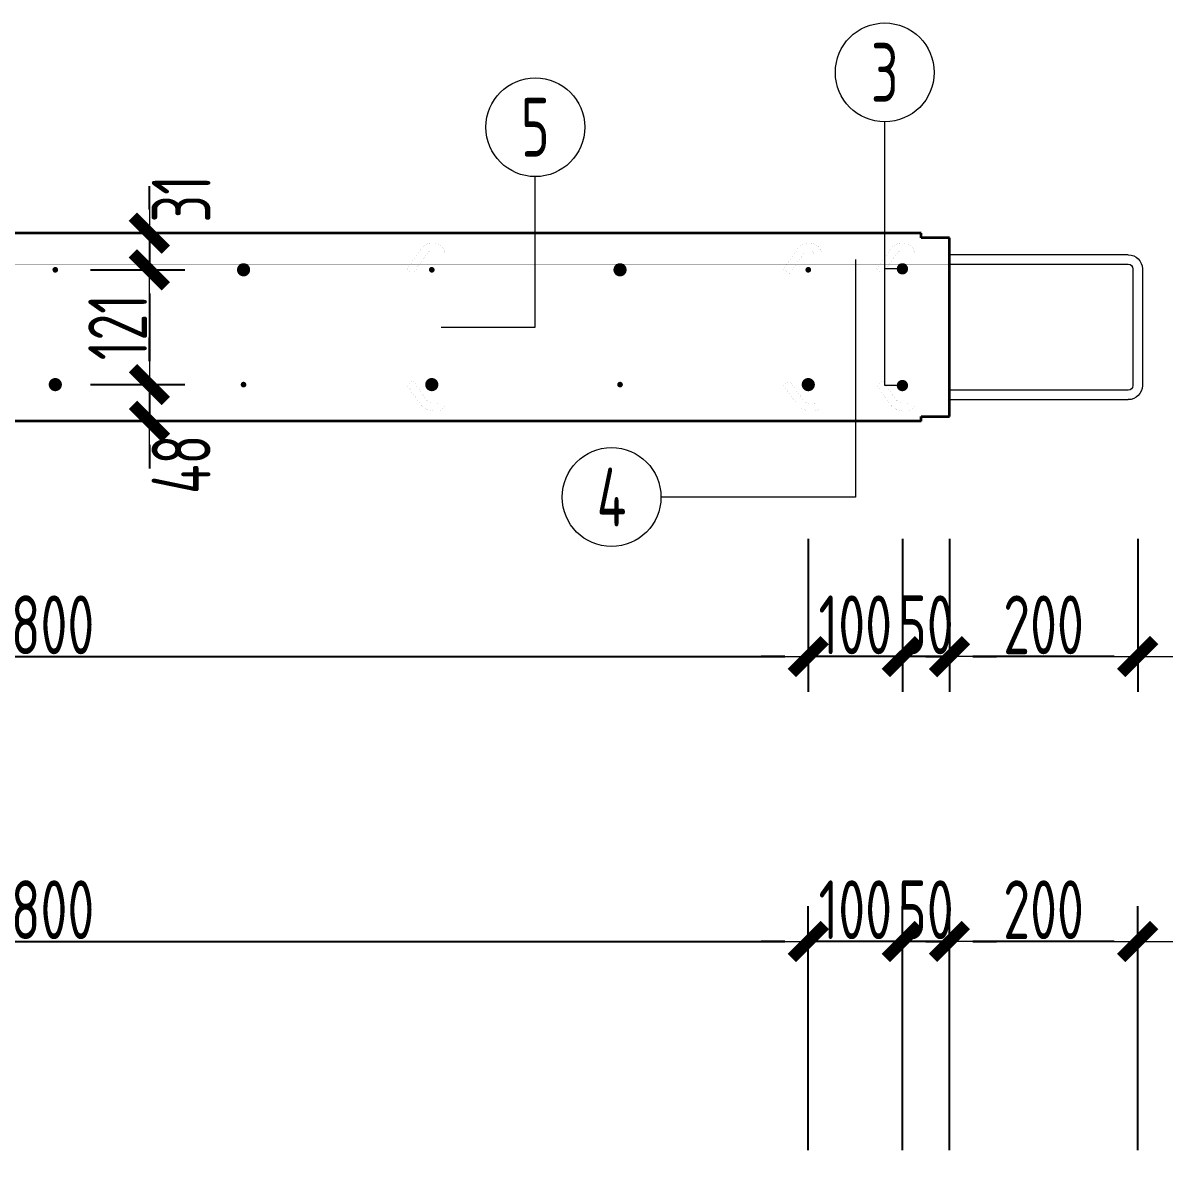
# Model space of a CAD drawing. Extents: x -85320 to 1679916, y -1321939 to 627.
# Drawn here: x 1216631 to 1221519, y -1155770 to -1150916 of the extents above; entities that cross this region are included whole.
import ezdxf
from ezdxf.enums import TextEntityAlignment as Align

# ---------------------------------------------------------------- set-up
doc = ezdxf.new("R2010")
doc.units = 0
doc.header["$LTSCALE"] = 1000
for name, color, linetype, lineweight in [('直线', 7, 'Continuous', 18), ('预制墙墙身水平筋', 130, 'Continuous', 18), ('预制墙墙身纵向受力筋', 1, 'Continuous', 18), ('预制墙墙身纵向非受力筋', 94, 'Continuous', 18), ('预制墙墙身附加筋', 94, 'Continuous', 18), ('预制墙拉筋', 130, 'Continuous', 18), ('预制墙详图标注', 3, 'Continuous', 18), ('预制墙详图轮廓', 3, 'Continuous', 35)]:
    doc.layers.add(name, color=color, linetype=linetype, lineweight=lineweight)
doc.styles.add('样式 1', font='yjkeng.shx', dxfattribs={"width": 0.7, "bigfont": 'yjkchn.shx'})
doc.dimstyles.new('盈建科结构', dxfattribs={"dimscale": 100, "dimtxt": 2.5, "dimasz": 1, "dimexe": 1.5, "dimexo": 0.625, "dimgap": 0.1, "dimtad": 1, "dimdec": 0, "dimrnd": 1, "dimzin": 0, "dimdsep": 46, "dimtxsty": '样式 1', "dimblk": '_yjkbk', "dimblk1": 'ARCHTICK', "dimblk2": 'ARCHTICK', "dimcen": 0.09, "dimadec": 0, "dimazin": 0, "dimtfac": 1, "dimtdec": 4, "dimtix": 1, "dimtmove": 2, "dimatfit": 3, "dimfxl": 1, "dimtolj": 1, "dimtzin": 0, "dimarcsym": 0})

# ---------------------------------------------------------------- blocks, each defined once
blk = doc.blocks.new('_yjkbk')
blk.add_line((-1, 0), (1.5, 0))
blk.add_lwpolyline([(-0.7, -0.7, 0.5, 0.5, 0), (0.7, 0.7, 0.5, 0.5, 0)], format="xyseb")
blk = doc.blocks.new('*D4641')
at = {"layer": 'Defpoints', "color": 0, "transparency": 16777216}
for p in [(1220568.7, -1154820.4), (1220568.7, -1155770.4), (1221368.7, -1155770.4)]:
    blk.add_point(p, dxfattribs=at)
at = {"layer": '预制墙详图标注', "color": 0, "lineweight": -2, "transparency": 16777216}
for p, q in [((1220568.7, -1155707.9), (1220568.7, -1154670.4)), ((1221368.7, -1155707.9), (1221368.7, -1154670.4)), ((1221268.7, -1154820.4), (1220668.7, -1154820.4))]:
    blk.add_line(p, q, dxfattribs=at)
at = {"layer": '预制墙详图标注', "color": 0, "lineweight": -2, "transparency": 16777216, "xscale": 100, "yscale": 100, "zscale": 100, "rotation": 180}
blk.add_blockref('_yjkbk', (1220568.7, -1154820.4), dxfattribs=at)
at = {"layer": '预制墙详图标注', "color": 0, "lineweight": -2, "transparency": 16777216, "xscale": 100, "yscale": 100, "zscale": 100}
blk.add_blockref('_yjkbk', (1221368.7, -1154820.4), dxfattribs=at)
at = {"layer": '预制墙详图标注', "color": 0, "transparency": 16777216, "insert": (1220968.7, -1154810.4), "char_height": 250, "attachment_point": 8, "style": '样式 1'}
blk.add_mtext('\\A1;200', dxfattribs=at)
blk = doc.blocks.new('_ArchTick')
at = {"color": 0, "linetype": 'ByBlock', "const_width": 0.4}
blk.add_lwpolyline([(-0.5, -0.5), (0.5, 0.5)], dxfattribs=at)
blk = doc.blocks.new('*D4642')
at = {"layer": 'Defpoints', "color": 0, "transparency": 16777216}
for p in [(1220368.7, -1154820.4), (1220368.7, -1155770.4), (1220568.7, -1155770.4)]:
    blk.add_point(p, dxfattribs=at)
at = {"layer": '预制墙详图标注', "color": 0, "lineweight": -2, "transparency": 16777216}
for p, q in [((1220368.7, -1155707.9), (1220368.7, -1154670.4)), ((1220568.7, -1155707.9), (1220568.7, -1154670.4)), ((1220268.7, -1154820.4), (1220168.7, -1154820.4)), ((1220568.7, -1154820.4), (1220368.7, -1154820.4)), ((1220668.7, -1154820.4), (1220768.7, -1154820.4))]:
    blk.add_line(p, q, dxfattribs=at)
at = {"layer": '预制墙详图标注', "color": 0, "lineweight": -2, "transparency": 16777216, "xscale": 100, "yscale": 100, "zscale": 100}
blk.add_blockref('_yjkbk', (1220368.7, -1154820.4), dxfattribs=at)
at = {"layer": '预制墙详图标注', "color": 0, "lineweight": -2, "transparency": 16777216, "xscale": 100, "yscale": 100, "zscale": 100, "rotation": 180}
blk.add_blockref('_yjkbk', (1220568.7, -1154820.4), dxfattribs=at)
at = {"layer": '预制墙详图标注', "color": 0, "transparency": 16777216, "insert": (1220468.7, -1154810.4), "char_height": 250, "attachment_point": 8, "style": '样式 1'}
blk.add_mtext('\\A1;50', dxfattribs=at)
blk = doc.blocks.new('*D4643')
at = {"layer": 'Defpoints', "color": 0, "transparency": 16777216}
for p in [(1219968.7, -1154820.4), (1219968.7, -1155770.4), (1220368.7, -1155770.4)]:
    blk.add_point(p, dxfattribs=at)
at = {"layer": '预制墙详图标注', "color": 0, "lineweight": -2, "transparency": 16777216}
for p, q in [((1219968.7, -1155707.9), (1219968.7, -1154670.4)), ((1220368.7, -1155707.9), (1220368.7, -1154670.4)), ((1219868.7, -1154820.4), (1219768.7, -1154820.4)), ((1220368.7, -1154820.4), (1219968.7, -1154820.4)), ((1220468.7, -1154820.4), (1220568.7, -1154820.4))]:
    blk.add_line(p, q, dxfattribs=at)
at = {"layer": '预制墙详图标注', "color": 0, "lineweight": -2, "transparency": 16777216, "xscale": 100, "yscale": 100, "zscale": 100}
blk.add_blockref('_yjkbk', (1219968.7, -1154820.4), dxfattribs=at)
at = {"layer": '预制墙详图标注', "color": 0, "lineweight": -2, "transparency": 16777216, "xscale": 100, "yscale": 100, "zscale": 100, "rotation": 180}
blk.add_blockref('_yjkbk', (1220368.7, -1154820.4), dxfattribs=at)
at = {"layer": '预制墙详图标注', "color": 0, "transparency": 16777216, "insert": (1220168.7, -1154810.4), "char_height": 250, "attachment_point": 8, "style": '样式 1'}
blk.add_mtext('\\A1;100', dxfattribs=at)
blk = doc.blocks.new('*D4644')
at = {"layer": 'Defpoints', "color": 0, "transparency": 16777216}
for p in [(1219968.7, -1154820.4), (1212768.7, -1155770.4), (1219968.7, -1155770.4)]:
    blk.add_point(p, dxfattribs=at)
at = {"layer": '预制墙详图标注', "color": 0, "lineweight": -2, "transparency": 16777216}
for p, q in [((1212768.7, -1155707.9), (1212768.7, -1154670.4)), ((1219968.7, -1155707.9), (1219968.7, -1154670.4)), ((1212868.7, -1154820.4), (1219868.7, -1154820.4))]:
    blk.add_line(p, q, dxfattribs=at)
at = {"layer": '预制墙详图标注', "color": 0, "lineweight": -2, "transparency": 16777216, "xscale": 100, "yscale": 100, "zscale": 100, "rotation": 180}
blk.add_blockref('_yjkbk', (1212768.7, -1154820.4), dxfattribs=at)
at = {"layer": '预制墙详图标注', "color": 0, "lineweight": -2, "transparency": 16777216, "xscale": 100, "yscale": 100, "zscale": 100}
blk.add_blockref('_yjkbk', (1219968.7, -1154820.4), dxfattribs=at)
at = {"layer": '预制墙详图标注', "color": 0, "transparency": 16777216, "insert": (1216368.7, -1154810.4), "char_height": 250, "attachment_point": 8, "style": '样式 1'}
blk.add_mtext('\\A1;9×200=1800', dxfattribs=at)
blk = doc.blocks.new('*D4654')
at = {"layer": 'Defpoints', "color": 0, "transparency": 16777216}
for p in [(1220568.7, -1153109.4), (1221368.7, -1153109.4), (1220568.7, -1153609.4)]:
    blk.add_point(p, dxfattribs=at)
at = {"layer": '预制墙详图标注', "color": 0, "lineweight": -2, "transparency": 16777216}
for p, q in [((1220568.7, -1153109.4), (1220568.7, -1153759.4)), ((1221368.7, -1153109.4), (1221368.7, -1153759.4)), ((1221268.7, -1153609.4), (1220668.7, -1153609.4))]:
    blk.add_line(p, q, dxfattribs=at)
at = {"layer": '预制墙详图标注', "color": 0, "lineweight": -2, "transparency": 16777216, "xscale": 100, "yscale": 100, "zscale": 100, "rotation": 180}
blk.add_blockref('_yjkbk', (1220568.7, -1153609.4), dxfattribs=at)
at = {"layer": '预制墙详图标注', "color": 0, "lineweight": -2, "transparency": 16777216, "xscale": 100, "yscale": 100, "zscale": 100}
blk.add_blockref('_yjkbk', (1221368.7, -1153609.4), dxfattribs=at)
at = {"layer": '预制墙详图标注', "color": 0, "transparency": 16777216, "insert": (1220968.7, -1153599.4), "char_height": 250, "attachment_point": 8, "style": '样式 1'}
blk.add_mtext('\\A1;200', dxfattribs=at)
blk = doc.blocks.new('*D4655')
at = {"layer": 'Defpoints', "color": 0, "transparency": 16777216}
for p in [(1220368.7, -1153109.4), (1220568.7, -1153109.4), (1220368.7, -1153609.4)]:
    blk.add_point(p, dxfattribs=at)
at = {"layer": '预制墙详图标注', "color": 0, "lineweight": -2, "transparency": 16777216}
for p, q in [((1220368.7, -1153109.4), (1220368.7, -1153759.4)), ((1220568.7, -1153109.4), (1220568.7, -1153759.4)), ((1220268.7, -1153609.4), (1220168.7, -1153609.4)), ((1220568.7, -1153609.4), (1220368.7, -1153609.4)), ((1220668.7, -1153609.4), (1220768.7, -1153609.4))]:
    blk.add_line(p, q, dxfattribs=at)
at = {"layer": '预制墙详图标注', "color": 0, "lineweight": -2, "transparency": 16777216, "xscale": 100, "yscale": 100, "zscale": 100}
blk.add_blockref('_yjkbk', (1220368.7, -1153609.4), dxfattribs=at)
at = {"layer": '预制墙详图标注', "color": 0, "lineweight": -2, "transparency": 16777216, "xscale": 100, "yscale": 100, "zscale": 100, "rotation": 180}
blk.add_blockref('_yjkbk', (1220568.7, -1153609.4), dxfattribs=at)
at = {"layer": '预制墙详图标注', "color": 0, "transparency": 16777216, "insert": (1220468.7, -1153599.4), "char_height": 250, "attachment_point": 8, "style": '样式 1'}
blk.add_mtext('\\A1;50', dxfattribs=at)
blk = doc.blocks.new('*D4656')
at = {"layer": 'Defpoints', "color": 0, "transparency": 16777216}
for p in [(1219968.7, -1153109.4), (1220368.7, -1153109.4), (1219968.7, -1153609.4)]:
    blk.add_point(p, dxfattribs=at)
at = {"layer": '预制墙详图标注', "color": 0, "lineweight": -2, "transparency": 16777216}
for p, q in [((1219968.7, -1153109.4), (1219968.7, -1153759.4)), ((1220368.7, -1153109.4), (1220368.7, -1153759.4)), ((1219868.7, -1153609.4), (1219768.7, -1153609.4)), ((1220368.7, -1153609.4), (1219968.7, -1153609.4)), ((1220468.7, -1153609.4), (1220568.7, -1153609.4))]:
    blk.add_line(p, q, dxfattribs=at)
at = {"layer": '预制墙详图标注', "color": 0, "lineweight": -2, "transparency": 16777216, "xscale": 100, "yscale": 100, "zscale": 100}
blk.add_blockref('_yjkbk', (1219968.7, -1153609.4), dxfattribs=at)
at = {"layer": '预制墙详图标注', "color": 0, "lineweight": -2, "transparency": 16777216, "xscale": 100, "yscale": 100, "zscale": 100, "rotation": 180}
blk.add_blockref('_yjkbk', (1220368.7, -1153609.4), dxfattribs=at)
at = {"layer": '预制墙详图标注', "color": 0, "transparency": 16777216, "insert": (1220168.7, -1153599.4), "char_height": 250, "attachment_point": 8, "style": '样式 1'}
blk.add_mtext('\\A1;100', dxfattribs=at)
blk = doc.blocks.new('*D4657')
at = {"layer": 'Defpoints', "color": 0, "transparency": 16777216}
for p in [(1212768.7, -1153109.4), (1219968.7, -1153109.4), (1219968.7, -1153609.4)]:
    blk.add_point(p, dxfattribs=at)
at = {"layer": '预制墙详图标注', "color": 0, "lineweight": -2, "transparency": 16777216}
for p, q in [((1212768.7, -1153171.9), (1212768.7, -1153759.4)), ((1219968.7, -1153171.9), (1219968.7, -1153759.4)), ((1212868.7, -1153609.4), (1219868.7, -1153609.4))]:
    blk.add_line(p, q, dxfattribs=at)
at = {"layer": '预制墙详图标注', "color": 0, "lineweight": -2, "transparency": 16777216, "xscale": 100, "yscale": 100, "zscale": 100, "rotation": 180}
blk.add_blockref('_yjkbk', (1212768.7, -1153609.4), dxfattribs=at)
at = {"layer": '预制墙详图标注', "color": 0, "lineweight": -2, "transparency": 16777216, "xscale": 100, "yscale": 100, "zscale": 100}
blk.add_blockref('_yjkbk', (1219968.7, -1153609.4), dxfattribs=at)
at = {"layer": '预制墙详图标注', "color": 0, "transparency": 16777216, "insert": (1216368.7, -1153599.4), "char_height": 250, "attachment_point": 8, "style": '样式 1'}
blk.add_mtext('\\A1;9×200=1800', dxfattribs=at)
blk = doc.blocks.new('*D4705')
at = {"layer": 'Defpoints', "color": 0, "transparency": 16777216}
for p in [(1216918.7, -1152453.4), (1216918.7, -1152609.4), (1217168.7, -1152609.4)]:
    blk.add_point(p, dxfattribs=at)
at = {"layer": '预制墙详图标注', "color": 0, "lineweight": -2, "transparency": 16777216}
for p, q in [((1217168.7, -1152353.4), (1217168.7, -1152253.4)), ((1216918.7, -1152453.4), (1217318.7, -1152453.4)), ((1217168.7, -1152453.4), (1217168.7, -1152609.4)), ((1216918.7, -1152609.4), (1217318.7, -1152609.4)), ((1217168.7, -1152709.4), (1217168.7, -1152809.4))]:
    blk.add_line(p, q, dxfattribs=at)
at = {"layer": '预制墙详图标注', "color": 0, "lineweight": -2, "transparency": 16777216, "xscale": 100, "yscale": 100, "zscale": 100}
for p, rotation in [((1217168.7, -1152453.4), 270), ((1217168.7, -1152609.4), 90)]:
    blk.add_blockref('_yjkbk', p, dxfattribs=dict(at, rotation=rotation))
at = {"layer": '预制墙详图标注', "color": 0, "transparency": 16777216, "insert": (1217428.7, -1152792.5), "char_height": 250, "attachment_point": 8, "rotation": 90, "style": '样式 1'}
blk.add_mtext('\\A1;48', dxfattribs=at)
blk = doc.blocks.new('*D4706')
at = {"layer": 'Defpoints', "color": 0, "transparency": 16777216}
for p in [(1216918.7, -1151965.4), (1216918.7, -1152453.4), (1217168.7, -1152453.4)]:
    blk.add_point(p, dxfattribs=at)
at = {"layer": '预制墙详图标注', "color": 0, "lineweight": -2, "transparency": 16777216}
for p, q in [((1216918.7, -1151965.4), (1217318.7, -1151965.4)), ((1217168.7, -1152065.4), (1217168.7, -1152353.4)), ((1216918.7, -1152453.4), (1217318.7, -1152453.4))]:
    blk.add_line(p, q, dxfattribs=at)
at = {"layer": '预制墙详图标注', "color": 0, "lineweight": -2, "transparency": 16777216, "xscale": 100, "yscale": 100, "zscale": 100}
for p, rotation in [((1217168.7, -1151965.4), 90), ((1217168.7, -1152453.4), 270)]:
    blk.add_blockref('_yjkbk', p, dxfattribs=dict(at, rotation=rotation))
at = {"layer": '预制墙详图标注', "color": 0, "transparency": 16777216, "insert": (1217158.7, -1152209.4), "char_height": 250, "attachment_point": 8, "rotation": 90, "style": '样式 1'}
blk.add_mtext('\\A1;121', dxfattribs=at)
blk = doc.blocks.new('*D4707')
at = {"layer": 'Defpoints', "color": 0, "transparency": 16777216}
for p in [(1216918.7, -1151809.4), (1216918.7, -1151965.4), (1217168.7, -1151965.4)]:
    blk.add_point(p, dxfattribs=at)
at = {"layer": '预制墙详图标注', "color": 0, "lineweight": -2, "transparency": 16777216}
for p, q in [((1217168.7, -1151709.4), (1217168.7, -1151609.4)), ((1216918.7, -1151809.4), (1217318.7, -1151809.4)), ((1217168.7, -1151809.4), (1217168.7, -1151965.4)), ((1216918.7, -1151965.4), (1217318.7, -1151965.4)), ((1217168.7, -1152065.4), (1217168.7, -1152165.4))]:
    blk.add_line(p, q, dxfattribs=at)
at = {"layer": '预制墙详图标注', "color": 0, "lineweight": -2, "transparency": 16777216, "xscale": 100, "yscale": 100, "zscale": 100}
for p, rotation in [((1217168.7, -1151809.4), 270), ((1217168.7, -1151965.4), 90)]:
    blk.add_blockref('_yjkbk', p, dxfattribs=dict(at, rotation=rotation))
at = {"layer": '预制墙详图标注', "color": 0, "transparency": 16777216, "insert": (1217428.7, -1151663.8), "char_height": 250, "attachment_point": 8, "rotation": 90, "style": '样式 1'}
blk.add_mtext('\\A1;31', dxfattribs=at)
blk = doc.blocks.new('闭口左')
at = {"layer": '预制墙墙身水平筋', "lineweight": 18}
for p, q in [((1032954.4, -832442.8), (1033714.4, -832442.8)), ((1032954.4, -832442.8), (1033714.4, -832442.8)), ((1032954.4, -832442.8), (1033714.4, -832442.8)), ((1032954.4, -832442.8), (1033714.4, -832442.8)), ((1032954.4, -832442.8), (1033714.4, -832442.8)), ((1032954.4, -832442.8), (1033714.4, -832442.8)), ((1032954.4, -832442.8), (1033714.4, -832442.8)), ((1032954.4, -832442.8), (1033714.4, -832442.8)), ((1032954.4, -832442.8), (1033714.4, -832442.8)), ((1032954.4, -832442.8), (1033714.4, -832442.8)), ((1032954.4, -832442.8), (1033714.4, -832442.8)), ((1032954.4, -832442.8), (1033714.4, -832442.8)), ((1032954.4, -832442.8), (1033714.4, -832442.8)), ((1032954.4, -832442.8), (1033714.4, -832442.8)), ((1032954.4, -832442.8), (1033714.4, -832442.8)), ((1033714.4, -832482.8), (1032954.4, -832482.8)), ((1033714.4, -832482.8), (1032954.4, -832482.8)), ((1033714.4, -832482.8), (1032954.4, -832482.8)), ((1033714.4, -832482.8), (1032954.4, -832482.8)), ((1033714.4, -832482.8), (1032954.4, -832482.8)), ((1033714.4, -832482.8), (1032954.4, -832482.8)), ((1033714.4, -832482.8), (1032954.4, -832482.8)), ((1033714.4, -832482.8), (1032954.4, -832482.8)), ((1033714.4, -832482.8), (1032954.4, -832482.8)), ((1033714.4, -832482.8), (1032954.4, -832482.8)), ((1033714.4, -832482.8), (1032954.4, -832482.8)), ((1033714.4, -832482.8), (1032954.4, -832482.8)), ((1033714.4, -832482.8), (1032954.4, -832482.8)), ((1033714.4, -832482.8), (1032954.4, -832482.8)), ((1033714.4, -832482.8), (1032954.4, -832482.8)), ((1032954.4, -833018.8), (1033714.4, -833018.8)), ((1033714.4, -833058.8), (1032954.4, -833058.8))]:
    blk.add_line(p, q, dxfattribs=at)
at = {"layer": '预制墙墙身水平筋', "color": 4}
for p, q in [((1032894.4, -832502.8), (1032894.4, -832998.8)), ((1032934.4, -832502.8), (1032934.4, -832998.8))]:
    blk.add_line(p, q, dxfattribs=at)
at = {"layer": '预制墙墙身水平筋', "lineweight": 18}
for centre, radius, start, end in [((1032954.4, -832502.8), 60, 90, 180), ((1032954.4, -832502.8), 60, 90, 180), ((1032954.4, -832502.8), 60, 90, 180), ((1032954.4, -832502.8), 60, 90, 180), ((1032954.4, -832502.8), 60, 90, 180), ((1032954.4, -832502.8), 60, 90, 180), ((1032954.4, -832502.8), 60, 90, 180), ((1032954.4, -832502.8), 60, 90, 180), ((1032954.4, -832502.8), 60, 90, 180), ((1032954.4, -832502.8), 60, 90, 180), ((1032954.4, -832502.8), 60, 90, 180), ((1032954.4, -832502.8), 60, 90, 180), ((1032954.4, -832502.8), 60, 90, 180), ((1032954.4, -832502.8), 60, 90, 180), ((1032954.4, -832502.8), 20, 90, 180), ((1032954.4, -832502.8), 20, 90, 180), ((1032954.4, -832502.8), 20, 90, 180), ((1032954.4, -832502.8), 20, 90, 180), ((1032954.4, -832502.8), 20, 90, 180), ((1032954.4, -832502.8), 20, 90, 180), ((1032954.4, -832502.8), 20, 90, 180), ((1032954.4, -832502.8), 20, 90, 180), ((1032954.4, -832502.8), 20, 90, 180), ((1032954.4, -832502.8), 20, 90, 180), ((1032954.4, -832502.8), 20, 90, 180), ((1032954.4, -832502.8), 20, 90, 180), ((1032954.4, -832502.8), 20, 90, 180), ((1032954.4, -832502.8), 20, 90, 180), ((1032954.4, -832998.8), 60, 180, 270), ((1032954.4, -832998.8), 20, 180, 270)]:
    blk.add_arc(centre, radius, start, end, dxfattribs=at)

msp = doc.modelspace()

# ---------------------------------------------------------------- linework, layer by layer
at = {"layer": '直线', "lineweight": 18}
for p, q in [((1220368.733, -1151961.355), (1220293.733, -1151961.355)), ((1220168.733, -1152497.355), (1220168.733, -1152931.355))]:
    msp.add_line(p, q, dxfattribs=at)
for points in [[(1220368.733, -1152457.355), (1220293.733, -1152457.355), (1220293.733, -1151336.355)], [(1218408.733, -1152209.355), (1218808.733, -1152209.355), (1218808.733, -1151569.355)], [(1220168.733, -1151921.355), (1220168.733, -1152931.355), (1219342.733, -1152931.355)]]:
    msp.add_lwpolyline(points, dxfattribs=at)
for centre in [(1220293.733, -1151126.355), (1218808.733, -1151359.355), (1219132.733, -1152931.355)]:
    msp.add_circle(centre, 210, dxfattribs=at)
at = {"layer": '预制墙墙身水平筋', "lineweight": 18, "const_width": 0.18}
for points in [[(1220568.733, -1151901.355), (1212568.733, -1151901.355)], [(1220568.733, -1151901.355), (1212568.733, -1151901.355)], [(1220568.733, -1151901.355), (1212568.733, -1151901.355)], [(1220568.733, -1151901.355), (1212568.733, -1151901.355)], [(1220568.733, -1151901.355), (1212568.733, -1151901.355)], [(1220568.733, -1151901.355), (1212568.733, -1151901.355)], [(1220568.733, -1151901.355), (1212568.733, -1151901.355)], [(1220568.733, -1151901.355), (1212568.733, -1151901.355)], [(1220568.733, -1151901.355), (1212568.733, -1151901.355)], [(1220568.733, -1151901.355), (1212568.733, -1151901.355)], [(1220568.733, -1151901.355), (1212568.733, -1151901.355)], [(1220568.733, -1151901.355), (1212568.733, -1151901.355)], [(1220568.733, -1151901.355), (1212568.733, -1151901.355)], [(1220568.733, -1151901.355), (1212568.733, -1151901.355)], [(1220568.733, -1151901.355), (1212568.733, -1151901.355)], [(1212568.733, -1151941.355), (1220568.733, -1151941.355)], [(1212568.733, -1151941.355), (1220568.733, -1151941.355)], [(1212568.733, -1151941.355), (1220568.733, -1151941.355)], [(1212568.733, -1151941.355), (1220568.733, -1151941.355)], [(1212568.733, -1151941.355), (1220568.733, -1151941.355)], [(1212568.733, -1151941.355), (1220568.733, -1151941.355)], [(1212568.733, -1151941.355), (1220568.733, -1151941.355)], [(1212568.733, -1151941.355), (1220568.733, -1151941.355)], [(1212568.733, -1151941.355), (1220568.733, -1151941.355)], [(1212568.733, -1151941.355), (1220568.733, -1151941.355)], [(1212568.733, -1151941.355), (1220568.733, -1151941.355)], [(1212568.733, -1151941.355), (1220568.733, -1151941.355)], [(1212568.733, -1151941.355), (1220568.733, -1151941.355)], [(1212568.733, -1151941.355), (1220568.733, -1151941.355)], [(1212568.733, -1151941.355), (1220568.733, -1151941.355)], [(1220568.733, -1152477.355), (1212568.733, -1152477.355)], [(1220568.733, -1152477.355), (1212568.733, -1152477.355)], [(1220568.733, -1152477.355), (1212568.733, -1152477.355)], [(1220568.733, -1152477.355), (1212568.733, -1152477.355)], [(1220568.733, -1152477.355), (1212568.733, -1152477.355)], [(1220568.733, -1152477.355), (1212568.733, -1152477.355)], [(1220568.733, -1152477.355), (1212568.733, -1152477.355)], [(1220568.733, -1152477.355), (1212568.733, -1152477.355)], [(1220568.733, -1152477.355), (1212568.733, -1152477.355)], [(1220568.733, -1152477.355), (1212568.733, -1152477.355)], [(1220568.733, -1152477.355), (1212568.733, -1152477.355)], [(1220568.733, -1152477.355), (1212568.733, -1152477.355)], [(1220568.733, -1152477.355), (1212568.733, -1152477.355)], [(1220568.733, -1152477.355), (1212568.733, -1152477.355)], [(1220568.733, -1152477.355), (1212568.733, -1152477.355)], [(1212568.733, -1152517.355), (1220568.733, -1152517.355)], [(1212568.733, -1152517.355), (1220568.733, -1152517.355)], [(1212568.733, -1152517.355), (1220568.733, -1152517.355)], [(1212568.733, -1152517.355), (1220568.733, -1152517.355)], [(1212568.733, -1152517.355), (1220568.733, -1152517.355)], [(1212568.733, -1152517.355), (1220568.733, -1152517.355)], [(1212568.733, -1152517.355), (1220568.733, -1152517.355)], [(1212568.733, -1152517.355), (1220568.733, -1152517.355)], [(1212568.733, -1152517.355), (1220568.733, -1152517.355)], [(1212568.733, -1152517.355), (1220568.733, -1152517.355)], [(1212568.733, -1152517.355), (1220568.733, -1152517.355)], [(1212568.733, -1152517.355), (1220568.733, -1152517.355)], [(1212568.733, -1152517.355), (1220568.733, -1152517.355)], [(1212568.733, -1152517.355), (1220568.733, -1152517.355)], [(1212568.733, -1152517.355), (1220568.733, -1152517.355)]]:
    msp.add_lwpolyline(points, dxfattribs=at)
at = {"layer": '预制墙墙身纵向受力筋', "lineweight": 18, "const_width": 28}
for points in [[(1217554.733, -1151965.355, -1), (1217582.733, -1151965.355, -1)], [(1219154.733, -1151965.355, -1), (1219182.733, -1151965.355, -1)], [(1216754.733, -1152453.355, -1), (1216782.733, -1152453.355, -1)], [(1218354.733, -1152453.355, -1), (1218382.733, -1152453.355, -1)], [(1219954.733, -1152453.355, -1), (1219982.733, -1152453.355, -1)]]:
    msp.add_lwpolyline(points, format="xyb", close=True, dxfattribs=at)
at = {"layer": '预制墙墙身纵向非受力筋', "lineweight": 18, "const_width": 12}
for points in [[(1216762.733, -1151965.355, -1), (1216774.733, -1151965.355, -1)], [(1218362.733, -1151965.355, -1), (1218374.733, -1151965.355, -1)], [(1219962.733, -1151965.355, -1), (1219974.733, -1151965.355, -1)], [(1217562.733, -1152453.355, -1), (1217574.733, -1152453.355, -1)], [(1219162.733, -1152453.355, -1), (1219174.733, -1152453.355, -1)]]:
    msp.add_lwpolyline(points, format="xyb", close=True, dxfattribs=at)
at = {"layer": '预制墙墙身附加筋', "lineweight": 18, "const_width": 24}
for points in [[(1220356.733, -1151961.355, -1), (1220380.733, -1151961.355, -1)], [(1220356.733, -1152457.355, -1), (1220380.733, -1152457.355, -1)]]:
    msp.add_lwpolyline(points, format="xyb", close=True, dxfattribs=at)
at = {"layer": '预制墙拉筋', "lineweight": 18, "const_width": 0.18}
for points in [[(1218263.239, -1152456.193), (1218318.352, -1152534.105, 0.24342753), (1218378.736, -1152565.355), (1218393.735, -1152565.355, 0.41421357), (1218424.733, -1152534.356), (1218424.733, -1151899.352, 0.41421357), (1218378.736, -1151853.355), (1218363.737, -1151853.355, 0.24342753), (1218327.014, -1151872.36), (1218263.239, -1151962.516), (1218289.363, -1151980.996), (1218353.139, -1151890.84, -0.24342753), (1218363.737, -1151885.355), (1218378.736, -1151885.355, -0.41421357), (1218392.733, -1151899.352), (1218392.733, -1152534.356), (1218394.736, -1152534.356, -0.41421357), (1218393.735, -1152535.357), (1218393.735, -1152533.355), (1218378.736, -1152533.355, -0.24342753), (1218344.477, -1152515.625), (1218289.363, -1152437.713)], [(1218263.239, -1152456.193), (1218318.352, -1152534.105, 0.24342753), (1218378.736, -1152565.355), (1218393.735, -1152565.355, 0.41421357), (1218424.733, -1152534.356), (1218424.733, -1151899.352, 0.41421357), (1218378.736, -1151853.355), (1218363.737, -1151853.355, 0.24342753), (1218327.014, -1151872.36), (1218263.239, -1151962.516), (1218289.363, -1151980.996), (1218353.139, -1151890.84, -0.24342753), (1218363.737, -1151885.355), (1218378.736, -1151885.355, -0.41421357), (1218392.733, -1151899.352), (1218392.733, -1152534.356), (1218394.736, -1152534.356, -0.41421357), (1218393.735, -1152535.357), (1218393.735, -1152533.355), (1218378.736, -1152533.355, -0.24342753), (1218344.477, -1152515.625), (1218289.363, -1152437.713)], [(1218263.239, -1152456.193), (1218318.352, -1152534.105, 0.24342753), (1218378.736, -1152565.355), (1218393.735, -1152565.355, 0.41421357), (1218424.733, -1152534.356), (1218424.733, -1151899.352, 0.41421357), (1218378.736, -1151853.355), (1218363.737, -1151853.355, 0.24342753), (1218327.014, -1151872.36), (1218263.239, -1151962.516), (1218289.363, -1151980.996), (1218353.139, -1151890.84, -0.24342753), (1218363.737, -1151885.355), (1218378.736, -1151885.355, -0.41421357), (1218392.733, -1151899.352), (1218392.733, -1152534.356), (1218394.736, -1152534.356, -0.41421357), (1218393.735, -1152535.357), (1218393.735, -1152533.355), (1218378.736, -1152533.355, -0.24342753), (1218344.477, -1152515.625), (1218289.363, -1152437.713)], [(1218263.239, -1152456.193), (1218318.352, -1152534.105, 0.24342753), (1218378.736, -1152565.355), (1218393.735, -1152565.355, 0.41421357), (1218424.733, -1152534.356), (1218424.733, -1151899.352, 0.41421357), (1218378.736, -1151853.355), (1218363.737, -1151853.355, 0.24342753), (1218327.014, -1151872.36), (1218263.239, -1151962.516), (1218289.363, -1151980.996), (1218353.139, -1151890.84, -0.24342753), (1218363.737, -1151885.355), (1218378.736, -1151885.355, -0.41421357), (1218392.733, -1151899.352), (1218392.733, -1152534.356), (1218394.736, -1152534.356, -0.41421357), (1218393.735, -1152535.357), (1218393.735, -1152533.355), (1218378.736, -1152533.355, -0.24342753), (1218344.477, -1152515.625), (1218289.363, -1152437.713)], [(1218263.239, -1152456.193), (1218318.352, -1152534.105, 0.24342753), (1218378.736, -1152565.355), (1218393.735, -1152565.355, 0.41421357), (1218424.733, -1152534.356), (1218424.733, -1151899.352, 0.41421357), (1218378.736, -1151853.355), (1218363.737, -1151853.355, 0.24342753), (1218327.014, -1151872.36), (1218263.239, -1151962.516), (1218289.363, -1151980.996), (1218353.139, -1151890.84, -0.24342753), (1218363.737, -1151885.355), (1218378.736, -1151885.355, -0.41421357), (1218392.733, -1151899.352), (1218392.733, -1152534.356), (1218394.736, -1152534.356, -0.41421357), (1218393.735, -1152535.357), (1218393.735, -1152533.355), (1218378.736, -1152533.355, -0.24342753), (1218344.477, -1152515.625), (1218289.363, -1152437.713)], [(1219863.239, -1152456.193), (1219918.352, -1152534.105, 0.24342753), (1219978.736, -1152565.355), (1219993.735, -1152565.355, 0.41421357), (1220024.733, -1152534.356), (1220024.733, -1151899.352, 0.41421357), (1219978.736, -1151853.355), (1219963.737, -1151853.355, 0.24342753), (1219927.014, -1151872.36), (1219863.239, -1151962.516), (1219889.363, -1151980.996), (1219953.139, -1151890.84, -0.24342753), (1219963.737, -1151885.355), (1219978.736, -1151885.355, -0.41421357), (1219992.733, -1151899.352), (1219992.733, -1152534.356), (1219994.736, -1152534.356, -0.41421357), (1219993.735, -1152535.357), (1219993.735, -1152533.355), (1219978.736, -1152533.355, -0.24342753), (1219944.477, -1152515.625), (1219889.363, -1152437.713)], [(1220259.239, -1152456.193), (1220314.352, -1152534.105, 0.24342753), (1220374.736, -1152565.355), (1220389.735, -1152565.355, 0.41421357), (1220420.733, -1152534.356), (1220420.733, -1151899.352, 0.41421357), (1220374.736, -1151853.355), (1220359.737, -1151853.355, 0.24342753), (1220323.014, -1151872.36), (1220259.239, -1151962.516), (1220285.363, -1151980.996), (1220349.139, -1151890.84, -0.24342753), (1220359.737, -1151885.355), (1220374.736, -1151885.355, -0.41421357), (1220388.733, -1151899.352), (1220388.733, -1152534.356), (1220390.736, -1152534.356, -0.41421357), (1220389.735, -1152535.357), (1220389.735, -1152533.355), (1220374.736, -1152533.355, -0.24342753), (1220340.477, -1152515.625), (1220285.363, -1152437.713)], [(1220259.239, -1152456.193), (1220314.352, -1152534.105, 0.24342753), (1220374.736, -1152565.355), (1220389.735, -1152565.355, 0.41421357), (1220420.733, -1152534.356), (1220420.733, -1151899.352, 0.41421357), (1220374.736, -1151853.355), (1220359.737, -1151853.355, 0.24342753), (1220323.014, -1151872.36), (1220259.239, -1151962.516), (1220285.363, -1151980.996), (1220349.139, -1151890.84, -0.24342753), (1220359.737, -1151885.355), (1220374.736, -1151885.355, -0.41421357), (1220388.733, -1151899.352), (1220388.733, -1152534.356), (1220390.736, -1152534.356, -0.41421357), (1220389.735, -1152535.357), (1220389.735, -1152533.355), (1220374.736, -1152533.355, -0.24342753), (1220340.477, -1152515.625), (1220285.363, -1152437.713)], [(1220259.239, -1152456.193), (1220314.352, -1152534.105, 0.24342753), (1220374.736, -1152565.355), (1220389.735, -1152565.355, 0.41421357), (1220420.733, -1152534.356), (1220420.733, -1151899.352, 0.41421357), (1220374.736, -1151853.355), (1220359.737, -1151853.355, 0.24342753), (1220323.014, -1151872.36), (1220259.239, -1151962.516), (1220285.363, -1151980.996), (1220349.139, -1151890.84, -0.24342753), (1220359.737, -1151885.355), (1220374.736, -1151885.355, -0.41421357), (1220388.733, -1151899.352), (1220388.733, -1152534.356), (1220390.736, -1152534.356, -0.41421357), (1220389.735, -1152535.357), (1220389.735, -1152533.355), (1220374.736, -1152533.355, -0.24342753), (1220340.477, -1152515.625), (1220285.363, -1152437.713)], [(1220259.239, -1152456.193), (1220314.352, -1152534.105, 0.24342753), (1220374.736, -1152565.355), (1220389.735, -1152565.355, 0.41421357), (1220420.733, -1152534.356), (1220420.733, -1151899.352, 0.41421357), (1220374.736, -1151853.355), (1220359.737, -1151853.355, 0.24342753), (1220323.014, -1151872.36), (1220259.239, -1151962.516), (1220285.363, -1151980.996), (1220349.139, -1151890.84, -0.24342753), (1220359.737, -1151885.355), (1220374.736, -1151885.355, -0.41421357), (1220388.733, -1151899.352), (1220388.733, -1152534.356), (1220390.736, -1152534.356, -0.41421357), (1220389.735, -1152535.357), (1220389.735, -1152533.355), (1220374.736, -1152533.355, -0.24342753), (1220340.477, -1152515.625), (1220285.363, -1152437.713)], [(1220259.239, -1152456.193), (1220314.352, -1152534.105, 0.24342753), (1220374.736, -1152565.355), (1220389.735, -1152565.355, 0.41421357), (1220420.733, -1152534.356), (1220420.733, -1151899.352, 0.41421357), (1220374.736, -1151853.355), (1220359.737, -1151853.355, 0.24342753), (1220323.014, -1151872.36), (1220259.239, -1151962.516), (1220285.363, -1151980.996), (1220349.139, -1151890.84, -0.24342753), (1220359.737, -1151885.355), (1220374.736, -1151885.355, -0.41421357), (1220388.733, -1151899.352), (1220388.733, -1152534.356), (1220390.736, -1152534.356, -0.41421357), (1220389.735, -1152535.357), (1220389.735, -1152533.355), (1220374.736, -1152533.355, -0.24342753), (1220340.477, -1152515.625), (1220285.363, -1152437.713)], [(1220259.239, -1152456.193), (1220314.352, -1152534.105, 0.24342753), (1220374.736, -1152565.355), (1220389.735, -1152565.355, 0.41421357), (1220420.733, -1152534.356), (1220420.733, -1151899.352, 0.41421357), (1220374.736, -1151853.355), (1220359.737, -1151853.355, 0.24342753), (1220323.014, -1151872.36), (1220259.239, -1151962.516), (1220285.363, -1151980.996), (1220349.139, -1151890.84, -0.24342753), (1220359.737, -1151885.355), (1220374.736, -1151885.355, -0.41421357), (1220388.733, -1151899.352), (1220388.733, -1152534.356), (1220390.736, -1152534.356, -0.41421357), (1220389.735, -1152535.357), (1220389.735, -1152533.355), (1220374.736, -1152533.355, -0.24342753), (1220340.477, -1152515.625), (1220285.363, -1152437.713)], [(1220259.239, -1152456.193), (1220314.352, -1152534.105, 0.24342753), (1220374.736, -1152565.355), (1220389.735, -1152565.355, 0.41421357), (1220420.733, -1152534.356), (1220420.733, -1151899.352, 0.41421357), (1220374.736, -1151853.355), (1220359.737, -1151853.355, 0.24342753), (1220323.014, -1151872.36), (1220259.239, -1151962.516), (1220285.363, -1151980.996), (1220349.139, -1151890.84, -0.24342753), (1220359.737, -1151885.355), (1220374.736, -1151885.355, -0.41421357), (1220388.733, -1151899.352), (1220388.733, -1152534.356), (1220390.736, -1152534.356, -0.41421357), (1220389.735, -1152535.357), (1220389.735, -1152533.355), (1220374.736, -1152533.355, -0.24342753), (1220340.477, -1152515.625), (1220285.363, -1152437.713)], [(1220259.239, -1152456.193), (1220314.352, -1152534.105, 0.24342753), (1220374.736, -1152565.355), (1220389.735, -1152565.355, 0.41421357), (1220420.733, -1152534.356), (1220420.733, -1151899.352, 0.41421357), (1220374.736, -1151853.355), (1220359.737, -1151853.355, 0.24342753), (1220323.014, -1151872.36), (1220259.239, -1151962.516), (1220285.363, -1151980.996), (1220349.139, -1151890.84, -0.24342753), (1220359.737, -1151885.355), (1220374.736, -1151885.355, -0.41421357), (1220388.733, -1151899.352), (1220388.733, -1152534.356), (1220390.736, -1152534.356, -0.41421357), (1220389.735, -1152535.357), (1220389.735, -1152533.355), (1220374.736, -1152533.355, -0.24342753), (1220340.477, -1152515.625), (1220285.363, -1152437.713)], [(1220259.239, -1152456.193), (1220314.352, -1152534.105, 0.24342753), (1220374.736, -1152565.355), (1220389.735, -1152565.355, 0.41421357), (1220420.733, -1152534.356), (1220420.733, -1151899.352, 0.41421357), (1220374.736, -1151853.355), (1220359.737, -1151853.355, 0.24342753), (1220323.014, -1151872.36), (1220259.239, -1151962.516), (1220285.363, -1151980.996), (1220349.139, -1151890.84, -0.24342753), (1220359.737, -1151885.355), (1220374.736, -1151885.355, -0.41421357), (1220388.733, -1151899.352), (1220388.733, -1152534.356), (1220390.736, -1152534.356, -0.41421357), (1220389.735, -1152535.357), (1220389.735, -1152533.355), (1220374.736, -1152533.355, -0.24342753), (1220340.477, -1152515.625), (1220285.363, -1152437.713)], [(1220259.239, -1152456.193), (1220314.352, -1152534.105, 0.24342753), (1220374.736, -1152565.355), (1220389.735, -1152565.355, 0.41421357), (1220420.733, -1152534.356), (1220420.733, -1151899.352, 0.41421357), (1220374.736, -1151853.355), (1220359.737, -1151853.355, 0.24342753), (1220323.014, -1151872.36), (1220259.239, -1151962.516), (1220285.363, -1151980.996), (1220349.139, -1151890.84, -0.24342753), (1220359.737, -1151885.355), (1220374.736, -1151885.355, -0.41421357), (1220388.733, -1151899.352), (1220388.733, -1152534.356), (1220390.736, -1152534.356, -0.41421357), (1220389.735, -1152535.357), (1220389.735, -1152533.355), (1220374.736, -1152533.355, -0.24342753), (1220340.477, -1152515.625), (1220285.363, -1152437.713)], [(1220259.239, -1152456.193), (1220314.352, -1152534.105, 0.24342753), (1220374.736, -1152565.355), (1220389.735, -1152565.355, 0.41421357), (1220420.733, -1152534.356), (1220420.733, -1151899.352, 0.41421357), (1220374.736, -1151853.355), (1220359.737, -1151853.355, 0.24342753), (1220323.014, -1151872.36), (1220259.239, -1151962.516), (1220285.363, -1151980.996), (1220349.139, -1151890.84, -0.24342753), (1220359.737, -1151885.355), (1220374.736, -1151885.355, -0.41421357), (1220388.733, -1151899.352), (1220388.733, -1152534.356), (1220390.736, -1152534.356, -0.41421357), (1220389.735, -1152535.357), (1220389.735, -1152533.355), (1220374.736, -1152533.355, -0.24342753), (1220340.477, -1152515.625), (1220285.363, -1152437.713)], [(1220259.239, -1152456.193), (1220314.352, -1152534.105, 0.24342753), (1220374.736, -1152565.355), (1220389.735, -1152565.355, 0.41421357), (1220420.733, -1152534.356), (1220420.733, -1151899.352, 0.41421357), (1220374.736, -1151853.355), (1220359.737, -1151853.355, 0.24342753), (1220323.014, -1151872.36), (1220259.239, -1151962.516), (1220285.363, -1151980.996), (1220349.139, -1151890.84, -0.24342753), (1220359.737, -1151885.355), (1220374.736, -1151885.355, -0.41421357), (1220388.733, -1151899.352), (1220388.733, -1152534.356), (1220390.736, -1152534.356, -0.41421357), (1220389.735, -1152535.357), (1220389.735, -1152533.355), (1220374.736, -1152533.355, -0.24342753), (1220340.477, -1152515.625), (1220285.363, -1152437.713)], [(1220259.239, -1152456.193), (1220314.352, -1152534.105, 0.24342753), (1220374.736, -1152565.355), (1220389.735, -1152565.355, 0.41421357), (1220420.733, -1152534.356), (1220420.733, -1151899.352, 0.41421357), (1220374.736, -1151853.355), (1220359.737, -1151853.355, 0.24342753), (1220323.014, -1151872.36), (1220259.239, -1151962.516), (1220285.363, -1151980.996), (1220349.139, -1151890.84, -0.24342753), (1220359.737, -1151885.355), (1220374.736, -1151885.355, -0.41421357), (1220388.733, -1151899.352), (1220388.733, -1152534.356), (1220390.736, -1152534.356, -0.41421357), (1220389.735, -1152535.357), (1220389.735, -1152533.355), (1220374.736, -1152533.355, -0.24342753), (1220340.477, -1152515.625), (1220285.363, -1152437.713)], [(1220259.239, -1152456.193), (1220314.352, -1152534.105, 0.24342753), (1220374.736, -1152565.355), (1220389.735, -1152565.355, 0.41421357), (1220420.733, -1152534.356), (1220420.733, -1151899.352, 0.41421357), (1220374.736, -1151853.355), (1220359.737, -1151853.355, 0.24342753), (1220323.014, -1151872.36), (1220259.239, -1151962.516), (1220285.363, -1151980.996), (1220349.139, -1151890.84, -0.24342753), (1220359.737, -1151885.355), (1220374.736, -1151885.355, -0.41421357), (1220388.733, -1151899.352), (1220388.733, -1152534.356), (1220390.736, -1152534.356, -0.41421357), (1220389.735, -1152535.357), (1220389.735, -1152533.355), (1220374.736, -1152533.355, -0.24342753), (1220340.477, -1152515.625), (1220285.363, -1152437.713)], [(1220259.239, -1152456.193), (1220314.352, -1152534.105, 0.24342753), (1220374.736, -1152565.355), (1220389.735, -1152565.355, 0.41421357), (1220420.733, -1152534.356), (1220420.733, -1151899.352, 0.41421357), (1220374.736, -1151853.355), (1220359.737, -1151853.355, 0.24342753), (1220323.014, -1151872.36), (1220259.239, -1151962.516), (1220285.363, -1151980.996), (1220349.139, -1151890.84, -0.24342753), (1220359.737, -1151885.355), (1220374.736, -1151885.355, -0.41421357), (1220388.733, -1151899.352), (1220388.733, -1152534.356), (1220390.736, -1152534.356, -0.41421357), (1220389.735, -1152535.357), (1220389.735, -1152533.355), (1220374.736, -1152533.355, -0.24342753), (1220340.477, -1152515.625), (1220285.363, -1152437.713)]]:
    msp.add_lwpolyline(points, format="xyb", close=True, dxfattribs=at)
at = {"layer": '预制墙详图轮廓', "lineweight": 35}
for p, q in [((1220448.733, -1151809.355), (1212688.733, -1151809.355)), ((1220448.733, -1151829.355), (1220448.733, -1151809.355)), ((1220568.733, -1151829.355), (1220448.733, -1151829.355)), ((1220568.733, -1152589.355), (1220568.733, -1151829.355)), ((1220448.733, -1152609.355), (1212688.733, -1152609.355)), ((1220448.733, -1152609.355), (1220448.733, -1152589.355)), ((1220448.733, -1152589.355), (1220568.733, -1152589.355))]:
    msp.add_line(p, q, dxfattribs=at)

# ---------------------------------------------------------------- block references
at = {"layer": '预制墙墙身水平筋', "color": 4, "xscale": -1}
msp.add_blockref('闭口左', (2254283.104, -319458.509), dxfattribs=at)

# ---------------------------------------------------------------- texts
at = {"layer": '直线', "linetype": 'Continuous', "style": '样式 1', "width": 0.7}
for s, p in [('3', (1220293.733, -1151126.355)), ('5', (1218808.733, -1151359.355)), ('4', (1219132.733, -1152931.355))]:
    msp.add_text(s, height=250, dxfattribs=at).set_placement(p, align=Align.MIDDLE_CENTER)

# ---------------------------------------------------------------- dimensions: what is measured, and where the dimension line sits
at = {"layer": '预制墙详图标注'}
for base, p1, p2, text, picture, middle in [((1217168.733, -1151965.355), (1216918.733, -1151809.355), (1216918.733, -1151965.355), '31', '*D4707', (1217303.733, -1151663.793)), ((1217168.733, -1152609.355), (1216918.733, -1152453.355), (1216918.733, -1152609.355), '48', '*D4705', (1217303.733, -1152792.498))]:
    dim = msp.add_linear_dim(base=base, p1=p1, p2=p2, angle=270, text=text, dimstyle='盈建科结构', override={"dimexo": 0, "dimlfac": 0.25, "dimrnd": 5}, dxfattribs=at)
    dim.commit()
    dim.dimension.update_dxf_attribs({"geometry": picture, "text_midpoint": middle, "dimtype": 161})
for p1, p2, distance, text, override, picture, middle in [((1216918.733, -1151965.355), (1216918.733, -1152453.355), 250, '121', {"dimscale": 100, "dimtxt": 2.5, "dimasz": 1, "dimexe": 1.5, "dimexo": 0, "dimgap": 0.1, "dimtad": 1, "dimlfac": 0.25, "dimrnd": 5, "dimdle": 0, "dimfxlon": 0}, '*D4706', (1217033.733, -1152209.355)), ((1212768.733, -1153109.355), (1219968.733, -1153109.355), -500, '9×200=1800', {"dimscale": 100, "dimtxt": 2.5, "dimasz": 1, "dimexe": 1.5, "dimexo": 0.625, "dimgap": 0.1, "dimtad": 1, "dimlfac": 0.25, "dimrnd": 5, "dimdle": 0, "dimtix": 1, "dimfxlon": 0}, '*D4657', (1216368.733, -1153474.355)), ((1212768.733, -1155770.355), (1219968.733, -1155770.355), 950, '9×200=1800', {"dimscale": 100, "dimtxt": 2.5, "dimasz": 1, "dimexe": 1.5, "dimexo": 0.625, "dimgap": 0.1, "dimtad": 1, "dimlfac": 0.25, "dimrnd": 5, "dimdle": 0, "dimtix": 1, "dimfxlon": 0}, '*D4644', (1216368.733, -1154685.355))]:
    dim = msp.add_aligned_dim(p1=p1, p2=p2, distance=distance, text=text, dimstyle='盈建科结构', override=override, dxfattribs=at)
    dim.commit()
    dim.dimension.update_dxf_attribs({"geometry": picture, "text_midpoint": middle})
for p1, p2, distance, override, picture, middle in [((1220368.733, -1153109.355), (1219968.733, -1153109.355), 500, {"dimscale": 100, "dimtxt": 2.5, "dimasz": 1, "dimexe": 1.5, "dimexo": 0, "dimgap": 0.1, "dimtad": 1, "dimlfac": 0.25, "dimrnd": 5, "dimdle": 0, "dimfxlon": 0}, '*D4656', (1220168.733, -1153474.355)), ((1220568.733, -1153109.355), (1220368.733, -1153109.355), 500, {"dimscale": 100, "dimtxt": 2.5, "dimasz": 1, "dimexe": 1.5, "dimexo": 0, "dimgap": 0.1, "dimtad": 1, "dimlfac": 0.25, "dimrnd": 5, "dimdle": 0, "dimfxlon": 0}, '*D4655', (1220468.733, -1153474.355)), ((1221368.733, -1153109.355), (1220568.733, -1153109.355), 500, {"dimscale": 100, "dimtxt": 2.5, "dimasz": 1, "dimexe": 1.5, "dimexo": 0, "dimgap": 0.1, "dimtad": 1, "dimlfac": 0.25, "dimrnd": 5, "dimdle": 0, "dimfxlon": 0}, '*D4654', (1220968.733, -1153474.355)), ((1220368.733, -1155770.355), (1219968.733, -1155770.355), -950, {"dimscale": 100, "dimtxt": 2.5, "dimasz": 1, "dimexe": 1.5, "dimexo": 0.625, "dimgap": 0.1, "dimtad": 1, "dimlfac": 0.25, "dimrnd": 5, "dimdle": 0, "dimtix": 1, "dimfxlon": 0}, '*D4643', (1220168.733, -1154685.355)), ((1220568.733, -1155770.355), (1220368.733, -1155770.355), -950, {"dimscale": 100, "dimtxt": 2.5, "dimasz": 1, "dimexe": 1.5, "dimexo": 0.625, "dimgap": 0.1, "dimtad": 1, "dimlfac": 0.25, "dimrnd": 5, "dimdle": 0, "dimtix": 1, "dimfxlon": 0}, '*D4642', (1220468.733, -1154685.355)), ((1221368.733, -1155770.355), (1220568.733, -1155770.355), -950, {"dimscale": 100, "dimtxt": 2.5, "dimasz": 1, "dimexe": 1.5, "dimexo": 0.625, "dimgap": 0.1, "dimtad": 1, "dimlfac": 0.25, "dimrnd": 5, "dimdle": 0, "dimtix": 1, "dimfxlon": 0}, '*D4641', (1220968.733, -1154685.355))]:
    dim = msp.add_aligned_dim(p1=p1, p2=p2, distance=distance, dimstyle='盈建科结构', override=override, dxfattribs=at)
    dim.commit()
    dim.dimension.update_dxf_attribs({"geometry": picture, "text_midpoint": middle})

doc.saveas('drawing.dxf')
